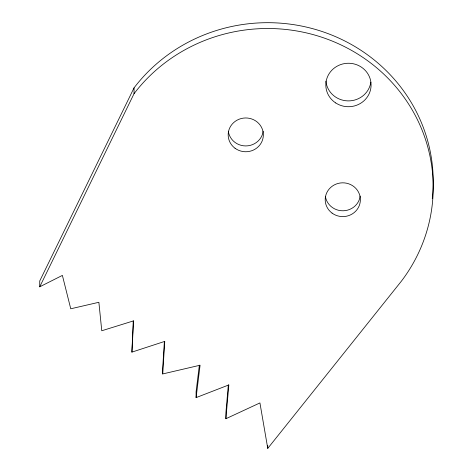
<?xml version="1.0" encoding="UTF-8"?>
<svg xmlns="http://www.w3.org/2000/svg" width="472" height="472" viewBox="0 0 472 472"><rect width="100%" height="100%" fill="white"/><g stroke="black" fill="none" stroke-linecap="round" stroke-linejoin="round"><path stroke-width="0.71" d="M133.257 320.86L131.906 352.124L164.763 341.392L162.698 373.948L200.081 365.222L196.098 397.619L228.843 384.922L225.887 418.729L259.93 402.929L267.76 448.4L401.347 281.223A165.53 158.958 -0.1 0 0 365.357 59.106A165.53 158.958 -0.1 0 0 134.048 93.692L39.736 286.811L62.387 275.4L70.753 308.788L98.872 302.286L101.763 330.766L133.582 320.86L131.906 352.124M164.386 341.362L162.692 368.13L162.698 373.948M228.33 384.857L225.881 412.911L225.887 418.729M199.361 365.163L196.087 391.801L196.098 397.619M432.263 198.665A165.53 158.958 -0.1 0 0 327.432 33.394A165.53 158.958 -0.1 0 0 134.042 87.875L39.731 280.993L39.736 286.811M267.754 445.491L267.76 448.4M134.042 87.875L134.048 93.692M263.193 131.245A17.588 16.892 -0.1 0 1 245.753 145.931A17.588 16.892 -0.1 0 1 228.312 131.245M360.213 196.098A17.588 16.892 -0.1 0 1 343.156 210.783A17.588 16.892 -0.1 0 1 325.45 196.824M370.85 82.181A22.627 21.73 -0.1 0 1 347.882 100.89A22.627 21.73 -0.1 0 1 325.904 81.113M332.076 213.114A17.588 16.892 -0.1 0 0 360.224 201.916A17.588 16.892 -0.1 0 0 336.052 184.109A17.588 16.892 -0.1 0 0 332.076 213.114M235.05 148.261A17.588 16.892 -0.1 0 0 263.199 137.063A17.588 16.892 -0.1 0 0 239.033 119.251A17.588 16.892 -0.1 0 0 235.05 148.261M335.716 102.949A22.627 21.73 -0.1 0 0 371.022 86.594A22.627 21.73 -0.1 0 0 338.625 65.413A22.627 21.73 -0.1 0 0 335.716 102.949"/></g></svg>
